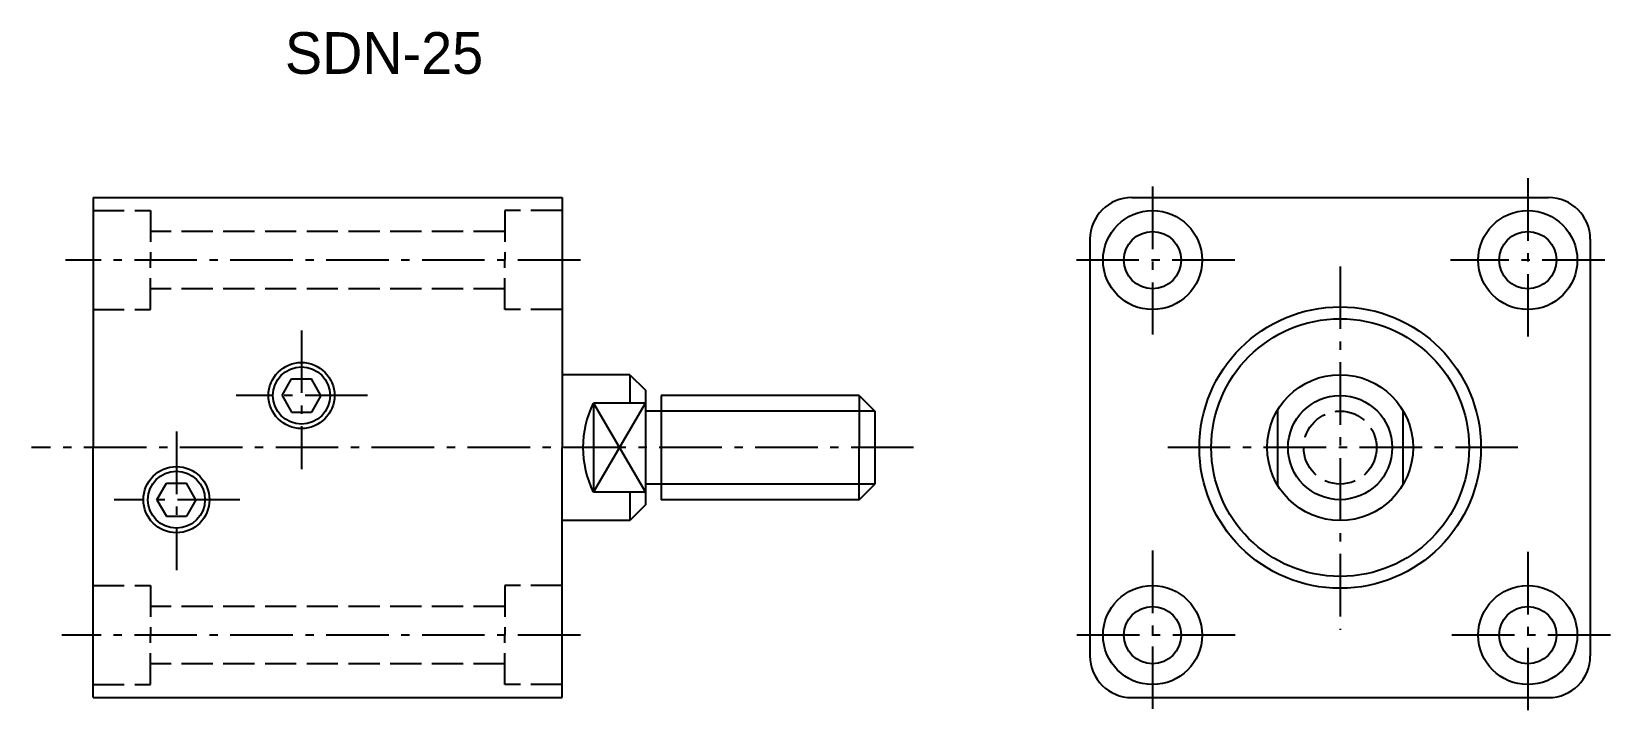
# Model space of a CAD drawing. Extents: x -29 to 123, y -20 to 47.
import ezdxf

# ---------------------------------------------------------------- set-up
doc = ezdxf.new("R2010")
doc.units = 0
doc.header["$MEASUREMENT"] = 0
doc.linetypes.add('DASHED', pattern=[4, 3, -1])
doc.linetypes.add('SCENTER', pattern=[9.2, 6, -1.2, 0.8, -1.2])
for name, color, linetype in [('CON', 2, 'CONTINUOUS'), ('DAS', 3, 'DASHED'), ('DIM', 7, 'CONTINUOUS'), ('SCEN', 1, 'SCENTER'), ('UTI', 7, 'CONTINUOUS')]:
    doc.layers.add(name, color=color, linetype=linetype)
doc.styles.add('CHINA', font='C2', dxfattribs={"bigfont": 'CHINA'})

msp = doc.modelspace()

# ---------------------------------------------------------------- linework, layer by layer
at = {"layer": 'CON'}
for p, q in [((-22.64, 30.61), (22.36, 30.61)), ((-22.64, 30.61), (-22.64, 6.61)), ((22.36, 30.61), (22.36, 6.61)), ((77.01, 30.61), (117.01, 30.61)), ((73.01, 26.61), (73.01, -13.39)), ((121.01, 26.61), (121.01, -13.39)), ((-4.51, 11.61), (-3.6, 13.2)), ((-3.6, 13.2), (-1.68, 13.2)), ((-0.77, 11.61), (-1.68, 13.2)), ((28.86, 13.61), (22.36, 13.61)), ((28.86, 13.61), (28.86, 10.88)), ((28.86, 13.61), (30.36, 12.11)), ((-4.51, 11.61), (-3.6, 10.02)), ((-0.77, 11.61), (-1.68, 10.02)), ((30.36, 10.88), (25.36, 10.88)), ((25.36, 10.88), (25.36, 2.34)), ((25.36, 10.88), (30.36, 2.34)), ((25.36, 2.34), (30.36, 10.88)), ((30.36, 12.11), (30.36, 1.11)), ((50.86, 11.61), (31.86, 11.61)), ((31.86, 11.61), (31.86, 1.61)), ((50.86, 11.61), (52.36, 10.11)), ((50.86, 11.61), (50.86, 6.61)), ((-3.6, 10.02), (-1.68, 10.02)), ((31.86, 10.11), (30.36, 10.11)), ((52.36, 10.11), (52.36, 3.11)), ((91.01, 10.22), (91.01, 3.01)), ((103.01, 10.22), (103.01, 3.01)), ((-22.64, -17.39), (-22.64, 6.61)), ((22.36, -17.39), (22.36, 6.61)), ((50.86, 1.61), (50.86, 6.61)), ((-16.51, 1.61), (-15.6, 3.2)), ((-15.6, 3.2), (-13.68, 3.2)), ((-12.77, 1.61), (-13.68, 3.2)), ((31.86, 3.11), (30.36, 3.11)), ((50.86, 1.61), (52.36, 3.11)), ((-16.51, 1.61), (-15.6, 0.02)), ((-12.77, 1.61), (-13.68, 0.02)), ((30.36, 2.34), (25.36, 2.34)), ((28.86, 2.34), (28.86, -0.39)), ((50.86, 1.61), (31.86, 1.61)), ((-15.6, 0.02), (-13.68, 0.02)), ((30.36, 1.11), (28.86, -0.39)), ((28.86, -0.39), (22.36, -0.39)), ((-22.64, -17.39), (22.36, -17.39)), ((77.01, -17.39), (117.01, -17.39))]:
    msp.add_line(p, q, dxfattribs=at)
for centre, radius in [((79.01, 24.61), 4.75), ((115.01, 24.61), 4.75), ((79.01, 24.61), 2.75), ((115.01, 24.61), 2.75), ((97.01, 6.61), 13.51), ((97.01, 6.61), 12.37), ((-2.64, 11.61), 3.17), ((-2.64, 11.61), 2.74), ((97.01, 6.61), 7), ((97.01, 6.61), 5), ((-14.64, 1.61), 3.17), ((-14.64, 1.61), 2.74), ((79.01, -11.39), 4.75), ((115.01, -11.39), 4.75), ((79.01, -11.39), 2.75), ((115.01, -11.39), 2.75)]:
    msp.add_circle(centre, radius, dxfattribs=at)
for centre, radius, start, end in [((77.01, 26.61), 4, 90, 180), ((117.01, 26.61), 4, 0, 90), ((33.98, 6.61), 9.62, 153.672, 206.328), ((77.01, -13.39), 4, 180, 270), ((117.01, -13.39), 4, 270, 0)]:
    msp.add_arc(centre, radius, start, end, dxfattribs=at)
at = {"layer": 'DAS'}
for p, q in [((-22.64, 29.36), (-17.14, 29.36)), ((-17.14, 29.36), (-17.14, 24.61)), ((22.36, 29.36), (16.86, 29.36)), ((16.86, 29.36), (16.86, 24.61)), ((16.86, 27.36), (-17.14, 27.36)), ((-17.14, 19.86), (-17.14, 24.61)), ((16.86, 19.86), (16.86, 24.61)), ((16.86, 21.86), (-17.14, 21.86)), ((-22.64, 19.86), (-17.14, 19.86)), ((22.36, 19.86), (16.86, 19.86)), ((-22.64, -6.64), (-17.14, -6.64)), ((-17.14, -6.64), (-17.14, -11.39)), ((22.36, -6.64), (16.86, -6.64)), ((16.86, -6.64), (16.86, -11.39)), ((16.86, -8.64), (-17.14, -8.64)), ((-17.14, -16.14), (-17.14, -11.39)), ((16.86, -16.14), (16.86, -11.39)), ((16.86, -14.14), (-17.14, -14.14)), ((-22.64, -16.14), (-17.14, -16.14)), ((22.36, -16.14), (16.86, -16.14))]:
    msp.add_line(p, q, dxfattribs=at)
msp.add_circle((97.01, 6.61), 3.5, dxfattribs=at)
at = {"layer": 'DIM'}
for p, q in [((52.36, 10.11), (31.86, 10.11)), ((52.36, 3.11), (31.86, 3.11))]:
    msp.add_line(p, q, dxfattribs=at)
at = {"layer": 'SCEN'}
for p, q in [((115.01, 32.46), (115.01, 16.5)), ((79.01, 31.66), (79.01, 17.46)), ((24.13, 24.61), (-25.29, 24.61)), ((86.9, 24.61), (71.16, 24.61)), ((122.4, 24.61), (107.59, 24.61)), ((97.01, 24), (97.01, -10.88)), ((-2.64, 17.86), (-2.64, 4.55)), ((3.7, 11.61), (-8.9, 11.61)), ((-14.64, 8.15), (-14.64, -5.17)), ((56.09, 6.61), (-28.54, 6.61)), ((114.07, 6.61), (79.65, 6.61)), ((-8.54, 1.61), (-20.61, 1.61)), ((79.01, -3.28), (79.01, -19.58)), ((115.01, -3.41), (115.01, -19.26)), ((24.13, -11.39), (-25.63, -11.39)), ((86.95, -11.39), (71.13, -11.39)), ((122.94, -11.39), (107.09, -11.39))]:
    msp.add_line(p, q, dxfattribs=at)

# ---------------------------------------------------------------- texts
at = {"layer": 'UTI', "style": 'CHINA'}
msp.add_text('SDN-25', height=4, dxfattribs=at).set_placement((-4.23, 42.49))

doc.saveas('drawing.dxf')
